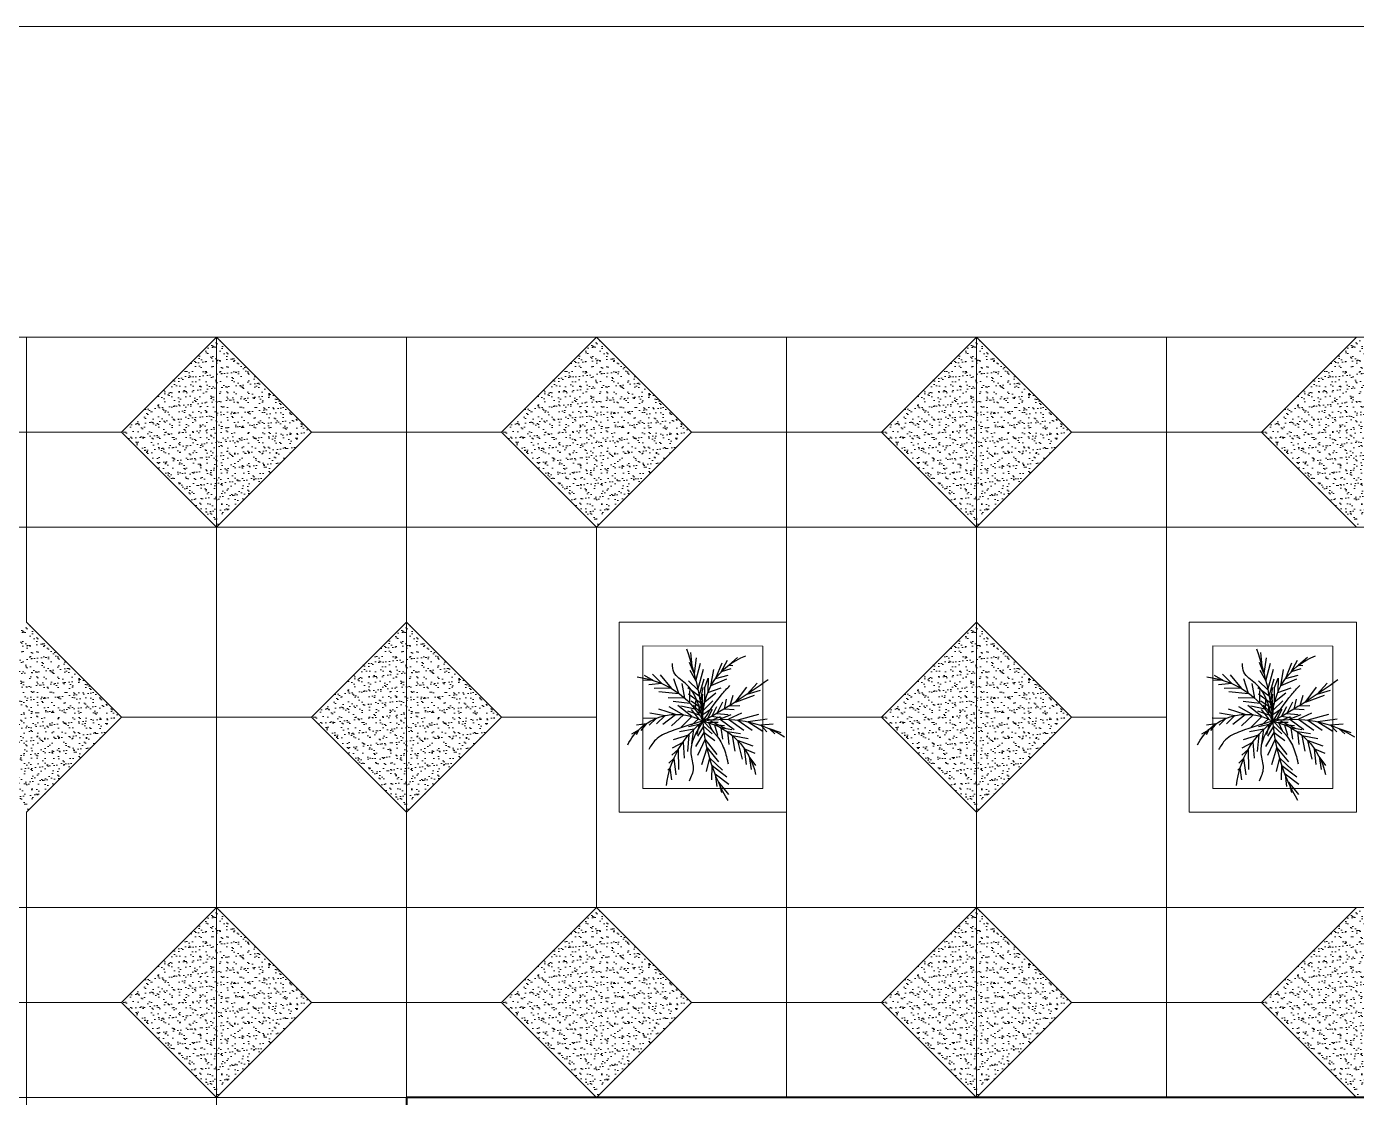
# Model space of a CAD drawing. Header units: millimetres. Extents: x 216896 to 446004, y 63591 to 243769.
# Drawn here: x 354651 to 382651, y 221232 to 243769 of the extents above; entities that cross this region are included whole.
import ezdxf

# ---------------------------------------------------------------- set-up
doc = ezdxf.new("R2010")
doc.units = ezdxf.units.MM
doc.layers.add('concr. box', color=250, linetype='Continuous', lineweight=20)
doc.layers.add('wall', color=5, linetype='Continuous', lineweight=40)
doc.layers.add('line pedestr', color=7, linetype='Continuous', lineweight=5, true_color=0x1c1c1c)
doc.layers.add('trees', color=7, linetype='Continuous', true_color=0x547000)

# ---------------------------------------------------------------- blocks, each defined once
blk = doc.blocks.new('PALM')
for points in [[(0.671, 1.912), (0.412, 1.592), (0.48, 1.862)], [(-0.814, 1.528), (-0.853, 1.213), (-0.918, 1.278)], [(-0.891, 1.097), (-0.764, 0.976), (-0.708, 1.396)], [(0.226, 1.525), (0.235, 1.156), (0.619, 1.454)], [(0.673, 1.652), (0.319, 1.381), (0.356, 1.702)], [(-0.627, 1.261), (-0.64, 0.73), (-0.814, 0.884)], [(-0.029, 1.129), (0.104, 0.699), (0.404, 1.057)], [(0.507, 1.274), (0.171, 0.954), (0.084, 1.315)], [(1.13, 1.126), (1.081, 0.719), (1.355, 0.836)], [(1.375, 1.152), (1.202, 0.917), (1.253, 1.263)], [(-0.8, 0.692), (-0.521, 0.544), (-0.493, 0.967)], [(-0.768, 0.477), (-0.372, 0.352), (-0.408, 0.794)], [(0.368, 0.866), (0.057, 0.47), (-0.143, 0.894)], [(0.84, 0.779), (0.765, 0.375), (1.174, 0.453)], [(1.308, 0.655), (0.901, 0.502), (1.018, 0.992)], [(-1.855, 0.331), (-1.676, 0.223), (-1.743, 0.355)], [(-0.292, 0.588), (-0.242, 0.212), (-0.614, 0.282)], [(-0.38, 0.137), (-0.097, 0.078), (-0.165, 0.347)], [(-0.185, 0.659), (0.03, 0.296), (0.31, 0.503)], [(0.234, 0.326), (0.011, 0.128), (-0.145, 0.392)], [(0.559, 0.121), (0.3, 0.094), (0.378, 0.366)], [(0.749, 0.222), (0.465, 0.172), (0.512, 0.473)], [(0.98, 0.328), (0.642, 0.281), (0.673, 0.608)], [(-1.735, 0.098), (-1.478, 0.063), (-1.624, 0.24)], [(-1.581, -0.088), (-1.217, -0.075), (-1.401, 0.104)], [(-1.39, -0.217), (-0.99, -0.144), (-1.212, 0.071)], [(-1.045, 0.081), (-0.721, -0.176), (-1.156, -0.311)], [(-0.895, -0.38), (-0.512, -0.166), (-0.818, 0.12)], [(-0.571, 0.158), (-0.29, -0.12), (-0.659, -0.406)], [(-0.31, -0.301), (-0.118, -0.058), (-0.301, 0.103)], [(0.393, 0.037), (0.143, 0.038), (0.238, 0.24)], [(0.449, -0.112), (0.198, -0.009), (0.579, 0.182)], [(0.725, -0.168), (0.443, -0.049), (0.809, 0.22)], [(1.003, -0.207), (0.666, -0.048), (1.063, 0.235)], [(1.445, -0.17), (0.906, -0.028), (1.281, 0.238)], [(1.675, -0.049), (1.174, 0.017), (1.563, 0.263)], [(1.83, 0.081), (1.503, 0.108), (1.667, 0.282)], [(2.037, 0.301), (1.729, 0.196), (1.871, 0.331)], [(-0.192, -0.602), (-0.206, -0.311), (-0.578, -0.387)], [(-0.402, -0.269), (-0.103, -0.166), (-0.103, -0.432)], [(-0.252, -0.413), (-0.039, -0.194), (0.021, -0.472)], [(0.221, -0.325), (-0.002, -0.162), (-0.035, -0.46)], [(0.259, -0.529), (0.008, -0.286), (-0.017, -0.621)], [(0.234, -0.303), (0.104, -0.056), (0.291, -0.022)], [(0.486, -0.081), (0.226, -0.123), (0.36, -0.384)], [(0.508, -0.497), (0.363, -0.2), (0.657, -0.17)], [(0.816, -0.292), (0.556, -0.313), (0.615, -0.576)], [(-0.549, -0.982), (-0.479, -0.6), (-0.91, -0.61)], [(-0.778, -0.521), (-0.342, -0.468), (-0.345, -0.803)], [(-0.392, -0.876), (-0.101, -0.659), (0.029, -1.102)], [(-0.375, -0.71), (-0.071, -0.491), (0.001, -0.879)], [(-0.312, -0.529), (-0.048, -0.351), (-0.007, -0.702)], [(0.336, -0.732), (0.044, -0.493), (0.044, -0.877)], [(0.776, -0.673), (0.702, -0.401), (0.96, -0.406)], [(1.334, -0.671), (0.838, -0.485), (1.138, -0.89)], [(-1.319, -1.222), (-1.074, -0.98), (-1.417, -0.949)], [(-1.118, -1.209), (-0.833, -0.857), (-1.274, -0.854)], [(-1.154, -0.773), (-0.634, -0.725), (-0.763, -1.105)], [(-0.378, -1.054), (-0.133, -0.817), (0.012, -1.353)], [(0.044, -0.877), (0.134, -1.117), (0.124, -0.744), (0.471, -0.871)], [(0.616, -1.092), (0.207, -0.919), (0.279, -1.347)], [(1.41, -0.988), (1.151, -0.707), (1.499, -0.81)], [(-1.535, -1.201), (-1.309, -1.067), (-1.578, -1.057)], [(-0.18, -1.651), (-0.234, -1.246), (-0.35, -1.53)], [(-0.345, -1.328), (-0.186, -1.052), (-0.064, -1.508)], [(0.488, -1.514), (0.329, -1.11), (0.657, -1.199)], [(0.725, -1.363), (0.477, -1.287), (0.637, -1.586)], [(-0.324, -1.79), (-0.289, -1.445)], [(0.897, -1.662), (0.67, -1.458), (0.781, -1.451)]]:
    blk.add_lwpolyline(points)
for centre, radius, start, end in [((4.73, -0.354), 4.743, 149.2725, 175.7189), ((1.508, 1.967), 2.478, 186.8007, 232.5313), ((-0.384, 1.75), 1.791, 282.3691, 348.2759), ((-0.687, 1.247), 1.424, 206.1678, 298.8527), ((0.545, 2.922), 2.972, 259.4397, 302.1776), ((-1.973, 1.085), 2.252, 276.4241, 331.1994), ((-8.885, 1.027), 8.944, 341.0229, 353.4051), ((1.711, -0.097), 1.714, 176.7505, 249.5716), ((-7.944, -14.345), 16.398, 53.9971, 61.0215)]:
    blk.add_arc(centre, radius, start, end)
for points in [[(0, 0), (-0.315, 0.847), (-0.257, 1.222), (-0.361, 1.564)], [(0, 0), (0.508, 0.628), (0.636, 1.027), (0.656, 1.111)], [(0, 0), (-0.845, 0.266), (-1.235, 0.484), (-1.416, 0.741)], [(0, 0), (-0.459, -0.984), (-0.757, -1.275), (-0.798, -1.501)], [(0, 0), (0.483, -0.69), (0.697, -0.928)]]:
    blk.add_spline(points, degree=3)
blk = doc.blocks.new('plab')
at = {"layer": 'concr. box', "color": 0}
blk.add_lwpolyline([(0, 0), (3.404, -0.912), (2.368, -4.776), (-1.035, -3.864), (0, 0)], dxfattribs=at)
blk.add_lwpolyline([(0.354, -0.612), (2.791, -1.266), (2.015, -4.163), (-0.423, -3.51)], close=True, dxfattribs=at)
at = {"color": 0, "xscale": -0.8075124294537451, "yscale": 0.807512429455528, "zscale": 0.8075124294476533, "rotation": 164.9999999997417}
blk.add_blockref('PALM', (1.167, -2.468), dxfattribs=at)

msp = doc.modelspace()

# ---------------------------------------------------------------- hatches: boundary and pattern name
at = {"layer": 'line pedestr'}
h = msp.add_hatch(dxfattribs=at)
h.set_pattern_fill('AR-SAND', color=256, scale=4.374, angle=178.8086, style=0)
h.set_pattern_definition([(216.3086, (309027.52, 269985.07), (2.54607, -214.1686), [0, -168.8714, 0, -188.8693, 0, -180.53685]), (186.3086, (309027.52, 269985.07), (-203.0981, -309.3833), [0, -91.10167, 0, -152.20645, 0, -58.3273]), (146.3086, (309164.15, 269982.23), (-345.91834, 6.5652), [0, -55.5498, 0, -199.9793, 0, -261.08406]), (136.3086, (309164.15, 269982.23), (-335.9348, -90.544), [0, -27.7749, 0, -131.09753, 0, -149.98446])])
edge = h.paths.add_edge_path()
edge.add_line((358680, 233232), (356651, 235232))
edge.add_line((356651, 235232), (358651, 237232))
edge.add_line((358651, 237232), (360651, 235232))
edge.add_line((360651, 235232), (358651, 233232))
h = msp.add_hatch(dxfattribs=at)
h.set_pattern_fill('AR-SAND', color=256, scale=4.374, angle=178.8086, style=0)
h.set_pattern_definition([(216.3086, (317027.52, 269985.07), (2.54607, -214.1686), [0, -168.8714, 0, -188.8693, 0, -180.53685]), (186.3086, (317027.52, 269985.07), (-203.0981, -309.3833), [0, -91.10167, 0, -152.20645, 0, -58.3273]), (146.3086, (317164.15, 269982.23), (-345.91834, 6.5652), [0, -55.5498, 0, -199.9793, 0, -261.08406]), (136.3086, (317164.15, 269982.23), (-335.9348, -90.544), [0, -27.7749, 0, -131.09753, 0, -149.98446])])
edge = h.paths.add_edge_path()
edge.add_line((366680, 233232), (364651, 235232))
edge.add_line((364651, 235232), (366651, 237232))
edge.add_line((366651, 237232), (368651, 235232))
edge.add_line((368651, 235232), (366651, 233232))
h = msp.add_hatch(dxfattribs=at)
h.set_pattern_fill('AR-SAND', color=256, scale=4.374, angle=178.8086, style=0)
h.set_pattern_definition([(216.3086, (325027.52, 269985.07), (2.54607, -214.1686), [0, -168.8714, 0, -188.8693, 0, -180.53685]), (186.3086, (325027.52, 269985.07), (-203.0981, -309.3833), [0, -91.10167, 0, -152.20645, 0, -58.3273]), (146.3086, (325164.15, 269982.23), (-345.91834, 6.5652), [0, -55.5498, 0, -199.9793, 0, -261.08406]), (136.3086, (325164.15, 269982.23), (-335.9348, -90.544), [0, -27.7749, 0, -131.09753, 0, -149.98446])])
edge = h.paths.add_edge_path()
edge.add_line((374680, 233232), (372651, 235232))
edge.add_line((372651, 235232), (374651, 237232))
edge.add_line((374651, 237232), (376651, 235232))
edge.add_line((376651, 235232), (374651, 233232))
h = msp.add_hatch(dxfattribs=at)
h.set_pattern_fill('AR-SAND', color=256, scale=4.374, angle=178.8086, style=0)
h.set_pattern_definition([(216.3086, (333027.52, 269985.07), (2.54607, -214.1686), [0, -168.8714, 0, -188.8693, 0, -180.53685]), (186.3086, (333027.52, 269985.07), (-203.0981, -309.3833), [0, -91.10167, 0, -152.20645, 0, -58.3273]), (146.3086, (333164.15, 269982.23), (-345.91834, 6.5652), [0, -55.5498, 0, -199.9793, 0, -261.08406]), (136.3086, (333164.15, 269982.23), (-335.9348, -90.544), [0, -27.7749, 0, -131.09753, 0, -149.98446])])
edge = h.paths.add_edge_path()
edge.add_line((382680, 233232), (380651, 235232))
edge.add_line((380651, 235232), (382651, 237232))
edge.add_line((382651, 237232), (384651, 235232))
edge.add_line((384651, 235232), (382651, 233232))
h = msp.add_hatch(dxfattribs=at)
h.set_pattern_fill('AR-SAND', color=256, scale=4.374, angle=178.8086, style=0)
h.set_pattern_definition([(216.3086, (305027.52, 263985.07), (2.54607, -214.1686), [0, -168.8714, 0, -188.8693, 0, -180.53685]), (186.3086, (305027.52, 263985.07), (-203.0981, -309.3833), [0, -91.10167, 0, -152.20645, 0, -58.3273]), (146.3086, (305164.15, 263982.23), (-345.91834, 6.5652), [0, -55.5498, 0, -199.9793, 0, -261.08406]), (136.3086, (305164.15, 263982.23), (-335.9348, -90.544), [0, -27.7749, 0, -131.09753, 0, -149.98446])])
edge = h.paths.add_edge_path()
edge.add_line((354680, 227232), (352651, 229232))
edge.add_line((352651, 229232), (354651, 231232))
edge.add_line((354651, 231232), (356651, 229232))
edge.add_line((356651, 229232), (354651, 227232))
h = msp.add_hatch(dxfattribs=at)
h.set_pattern_fill('AR-SAND', color=256, scale=4.374, angle=178.8086, style=0)
h.set_pattern_definition([(216.3086, (313027.52, 263985.07), (2.54607, -214.1686), [0, -168.8714, 0, -188.8693, 0, -180.53685]), (186.3086, (313027.52, 263985.07), (-203.0981, -309.3833), [0, -91.10167, 0, -152.20645, 0, -58.3273]), (146.3086, (313164.15, 263982.23), (-345.91834, 6.5652), [0, -55.5498, 0, -199.9793, 0, -261.08406]), (136.3086, (313164.15, 263982.23), (-335.9348, -90.544), [0, -27.7749, 0, -131.09753, 0, -149.98446])])
edge = h.paths.add_edge_path()
edge.add_line((362680, 227232), (360651, 229232))
edge.add_line((360651, 229232), (362651, 231232))
edge.add_line((362651, 231232), (364651, 229232))
edge.add_line((364651, 229232), (362651, 227232))
h = msp.add_hatch(dxfattribs=at)
h.set_pattern_fill('AR-SAND', color=256, scale=4.374, angle=178.8086, style=0)
h.set_pattern_definition([(216.3086, (325027.52, 263985.07), (2.54607, -214.1686), [0, -168.8714, 0, -188.8693, 0, -180.53685]), (186.3086, (325027.52, 263985.07), (-203.0981, -309.3833), [0, -91.10167, 0, -152.20645, 0, -58.3273]), (146.3086, (325164.15, 263982.23), (-345.91834, 6.5652), [0, -55.5498, 0, -199.9793, 0, -261.08406]), (136.3086, (325164.15, 263982.23), (-335.9348, -90.544), [0, -27.7749, 0, -131.09753, 0, -149.98446])])
edge = h.paths.add_edge_path()
edge.add_line((374680, 227232), (372651, 229232))
edge.add_line((372651, 229232), (374651, 231232))
edge.add_line((374651, 231232), (376651, 229232))
edge.add_line((376651, 229232), (374651, 227232))
h = msp.add_hatch(dxfattribs=at)
h.set_pattern_fill('AR-SAND', color=256, scale=4.374, angle=178.8086, style=0)
h.set_pattern_definition([(216.3086, (309027.52, 257985.07), (2.54607, -214.1686), [0, -168.8714, 0, -188.8693, 0, -180.53685]), (186.3086, (309027.52, 257985.07), (-203.0981, -309.3833), [0, -91.10167, 0, -152.20645, 0, -58.3273]), (146.3086, (309164.15, 257982.23), (-345.91834, 6.5652), [0, -55.5498, 0, -199.9793, 0, -261.08406]), (136.3086, (309164.15, 257982.23), (-335.9348, -90.544), [0, -27.7749, 0, -131.09753, 0, -149.98446])])
edge = h.paths.add_edge_path()
edge.add_line((358680, 221232), (356651, 223232))
edge.add_line((356651, 223232), (358651, 225232))
edge.add_line((358651, 225232), (360651, 223232))
edge.add_line((360651, 223232), (358651, 221232))
h = msp.add_hatch(dxfattribs=at)
h.set_pattern_fill('AR-SAND', color=256, scale=4.374, angle=178.8086, style=0)
h.set_pattern_definition([(216.3086, (317027.52, 257985.07), (2.54607, -214.1686), [0, -168.8714, 0, -188.8693, 0, -180.53685]), (186.3086, (317027.52, 257985.07), (-203.0981, -309.3833), [0, -91.10167, 0, -152.20645, 0, -58.3273]), (146.3086, (317164.15, 257982.23), (-345.91834, 6.5652), [0, -55.5498, 0, -199.9793, 0, -261.08406]), (136.3086, (317164.15, 257982.23), (-335.9348, -90.544), [0, -27.7749, 0, -131.09753, 0, -149.98446])])
edge = h.paths.add_edge_path()
edge.add_line((366680, 221232), (364651, 223232))
edge.add_line((364651, 223232), (366651, 225232))
edge.add_line((366651, 225232), (368651, 223232))
edge.add_line((368651, 223232), (366651, 221232))
h = msp.add_hatch(dxfattribs=at)
h.set_pattern_fill('AR-SAND', color=256, scale=4.374, angle=178.8086, style=0)
h.set_pattern_definition([(216.3086, (325027.52, 257985.07), (2.54607, -214.1686), [0, -168.8714, 0, -188.8693, 0, -180.53685]), (186.3086, (325027.52, 257985.07), (-203.0981, -309.3833), [0, -91.10167, 0, -152.20645, 0, -58.3273]), (146.3086, (325164.15, 257982.23), (-345.91834, 6.5652), [0, -55.5498, 0, -199.9793, 0, -261.08406]), (136.3086, (325164.15, 257982.23), (-335.9348, -90.544), [0, -27.7749, 0, -131.09753, 0, -149.98446])])
edge = h.paths.add_edge_path()
edge.add_line((374680, 221232), (372651, 223232))
edge.add_line((372651, 223232), (374651, 225232))
edge.add_line((374651, 225232), (376651, 223232))
edge.add_line((376651, 223232), (374651, 221232))
h = msp.add_hatch(dxfattribs=at)
h.set_pattern_fill('AR-SAND', color=256, scale=4.374, angle=178.8086, style=0)
h.set_pattern_definition([(216.3086, (333027.52, 257985.07), (2.54607, -214.1686), [0, -168.8714, 0, -188.8693, 0, -180.53685]), (186.3086, (333027.52, 257985.07), (-203.0981, -309.3833), [0, -91.10167, 0, -152.20645, 0, -58.3273]), (146.3086, (333164.15, 257982.23), (-345.91834, 6.5652), [0, -55.5498, 0, -199.9793, 0, -261.08406]), (136.3086, (333164.15, 257982.23), (-335.9348, -90.544), [0, -27.7749, 0, -131.09753, 0, -149.98446])])
edge = h.paths.add_edge_path()
edge.add_line((382680, 221232), (380651, 223232))
edge.add_line((380651, 223232), (382651, 225232))
edge.add_line((382651, 225232), (384651, 223232))
edge.add_line((384651, 223232), (382651, 221232))

# ---------------------------------------------------------------- linework, layer by layer
for p, q in [((358783, 237232), (225452, 237232)), ((354651, 231232), (354651, 237232)), ((358651, 237232), (356651, 235232)), ((428583, 237232), (358651, 237232)), ((358651, 215043), (358651, 237232)), ((358651, 235232), (358651, 237232)), ((360651, 235232), (358651, 237232)), ((362651, 215043), (362651, 237232)), ((362651, 235232), (362651, 237232)), ((366651, 237232), (364651, 235232)), ((368651, 235232), (366651, 237232)), ((370651, 221232), (370651, 237232)), ((370651, 235232), (370651, 237232)), ((374651, 237232), (372651, 235232)), ((374651, 221232), (374651, 237232)), ((376651, 235232), (374651, 237232)), ((378651, 221232), (378651, 237232)), ((382651, 237232), (380651, 235232)), ((352651, 235232), (354651, 235232)), ((354651, 235232), (356651, 235232)), ((356651, 235232), (354651, 235232)), ((356651, 235232), (358651, 233232)), ((360651, 235232), (358651, 233232)), ((360651, 235232), (362651, 235232)), ((362651, 235232), (364651, 235232)), ((364651, 235232), (362651, 235232)), ((362651, 235232), (364651, 235232)), ((364651, 235232), (366651, 233232)), ((368651, 235232), (366651, 233232)), ((368651, 235232), (370651, 235232)), ((370651, 235232), (370651, 231232)), ((370651, 235232), (372651, 235232)), ((372651, 235232), (370651, 235232)), ((372651, 235232), (374651, 233232)), ((376651, 235232), (374651, 233232)), ((376651, 235232), (378651, 235232)), ((378651, 235232), (380651, 235232)), ((380651, 235232), (378651, 235232)), ((380651, 235232), (382651, 233232)), ((358583, 233232), (258583, 233232)), ((374583, 233232), (274583, 233232)), ((390583, 233232), (290583, 233232)), ((406583, 233232), (306583, 233232)), ((422583, 233232), (322583, 233232)), ((438583, 233232), (338583, 233232)), ((366651, 233232), (366651, 225232)), ((356651, 229232), (354651, 231232)), ((362651, 231232), (360651, 229232)), ((364651, 229232), (362651, 231232)), ((374651, 231232), (372651, 229232)), ((376651, 229232), (374651, 231232)), ((356651, 229232), (354651, 227232)), ((356651, 229232), (358651, 229232)), ((358651, 229232), (360651, 229232)), ((360651, 229232), (358651, 229232)), ((360651, 229232), (362651, 227232)), ((364651, 229232), (362651, 227232)), ((364651, 229232), (366651, 229232)), ((370651, 229232), (372651, 229232)), ((372651, 229232), (370651, 229232)), ((372651, 229232), (374651, 227232)), ((376651, 229232), (374651, 227232)), ((376651, 229232), (378651, 229232)), ((354651, 219232), (354651, 227232)), ((438583, 225232), (338583, 225232)), ((358651, 225232), (356651, 223232)), ((360651, 223232), (358651, 225232)), ((366651, 225232), (364651, 223232)), ((368651, 223232), (366651, 225232)), ((374651, 225232), (372651, 223232)), ((376651, 223232), (374651, 225232)), ((382651, 225232), (380651, 223232)), ((352651, 223232), (354651, 223232)), ((354651, 223232), (356651, 223232)), ((356651, 223232), (354651, 223232)), ((356651, 223232), (358651, 221232)), ((358651, 223232), (358651, 221232)), ((360651, 223232), (358651, 221232)), ((360651, 223232), (362651, 223232)), ((362651, 223232), (364651, 223232)), ((362651, 223232), (364651, 223232)), ((364651, 223232), (362651, 223232)), ((364651, 223232), (366651, 221232)), ((368651, 223232), (366651, 221232)), ((368651, 223232), (370651, 223232)), ((370651, 223232), (372651, 223232)), ((372651, 223232), (370651, 223232)), ((372651, 223232), (374651, 221232)), ((376651, 223232), (374651, 221232)), ((376651, 223232), (378651, 223232)), ((378651, 223232), (380651, 223232)), ((380651, 223232), (378651, 223232)), ((380651, 223232), (382651, 221232)), ((402651, 221232), (347969, 221232)), ((358651, 219232), (358651, 221232))]:
    msp.add_line(p, q, dxfattribs=at)
msp.add_lwpolyline([(217042, 243769), (446004, 243769), (446004, 63591), (217042, 63591)], close=True, dxfattribs=at)
at = {"layer": 'wall'}
msp.add_lwpolyline([(362651, 212232), (367901, 212232), (367901, 217232), (382901, 217232), (382901, 221232), (362651, 221232), (362651, 212232)], dxfattribs=at)

# ---------------------------------------------------------------- block references
at = {"layer": 'trees', "xscale": 1000, "yscale": 1000, "zscale": 1000, "rotation": 14.99999999998732}
for p in [(367128, 231232), (379128, 231232)]:
    msp.add_blockref('plab', p, dxfattribs=at)

doc.saveas('drawing.dxf')
